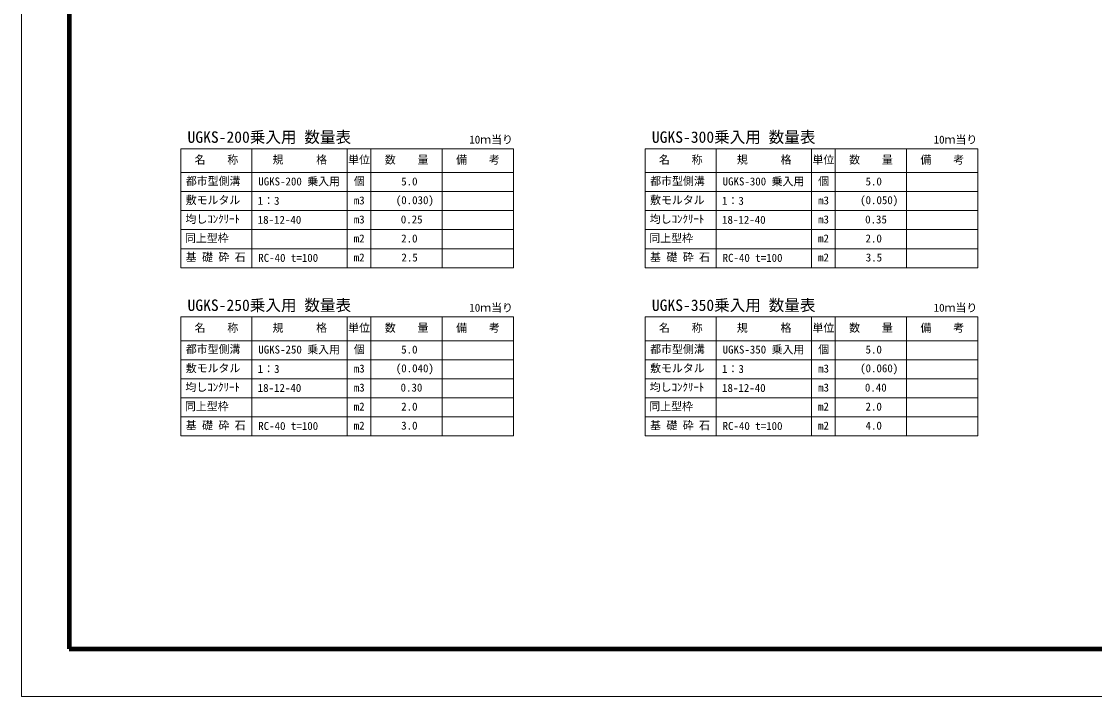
# Model space of a CAD drawing. Units: millimetres on the paper. Extents: x 0 to 841, y 0 to 594.
# Drawn here: x 0 to 451.6, y 0 to 284 of the extents above; entities that cross this region are included whole.
import ezdxf
from ezdxf.enums import TextEntityAlignment as Align

# ---------------------------------------------------------------- set-up
doc = ezdxf.new("R2010")
doc.units = ezdxf.units.MM
for name, color, linetype, lineweight in [('D-BMK-HTXT', 7, 'Continuous', 13), ('D-TTL-LINE（区切線）', 7, 'Continuous', 18), ('D-TTL（外枠）', 2, 'Continuous', 140)]:
    doc.layers.add(name, color=color, linetype=linetype, lineweight=lineweight)
doc.styles.add('ＭＳ ゴシック', font='')
doc.styles.get('ＭＳ ゴシック').set_extended_font_data('MS Gothic')

msp = doc.modelspace()

# ---------------------------------------------------------------- linework, layer by layer
at = {"layer": 'D-BMK-HTXT'}
for p, q in [((67.007, 230.424), (67.007, 180.424)), ((67.007, 230.424), (207.007, 230.424)), ((97.007, 230.424), (97.007, 180.424)), ((137.007, 230.424), (137.007, 180.424)), ((147.007, 230.424), (147.007, 180.424)), ((177.007, 230.424), (177.007, 180.424)), ((207.007, 230.424), (207.007, 180.424)), ((262.405, 230.424), (262.405, 180.424)), ((262.405, 230.424), (402.405, 230.424)), ((292.405, 230.424), (292.405, 180.424)), ((332.405, 230.424), (332.405, 180.424)), ((342.405, 230.424), (342.405, 180.424)), ((372.405, 230.424), (372.405, 180.424)), ((402.405, 230.424), (402.405, 180.424)), ((67.007, 220.424), (207.007, 220.424)), ((262.405, 220.424), (402.405, 220.424)), ((67.007, 212.424), (207.007, 212.424)), ((262.405, 212.424), (402.405, 212.424)), ((67.007, 204.424), (207.007, 204.424)), ((262.405, 204.424), (402.405, 204.424)), ((67.007, 196.424), (207.007, 196.424)), ((262.405, 196.424), (402.405, 196.424)), ((67.007, 188.424), (207.007, 188.424)), ((262.405, 188.424), (402.405, 188.424)), ((67.007, 180.424), (207.007, 180.424)), ((262.405, 180.424), (402.405, 180.424)), ((67.007, 159.688), (67.007, 109.688)), ((67.007, 159.688), (207.007, 159.688)), ((97.007, 159.688), (97.007, 109.688)), ((137.007, 159.688), (137.007, 109.688)), ((147.007, 159.688), (147.007, 109.688)), ((177.007, 159.688), (177.007, 109.688)), ((207.007, 159.688), (207.007, 109.688)), ((262.405, 159.688), (262.405, 109.688)), ((262.405, 159.688), (402.405, 159.688)), ((292.405, 159.688), (292.405, 109.688)), ((332.405, 159.688), (332.405, 109.688)), ((342.405, 159.688), (342.405, 109.688)), ((372.405, 159.688), (372.405, 109.688)), ((402.405, 159.688), (402.405, 109.688)), ((67.007, 149.688), (207.007, 149.688)), ((262.405, 149.688), (402.405, 149.688)), ((67.007, 141.688), (207.007, 141.688)), ((262.405, 141.688), (402.405, 141.688)), ((67.007, 133.688), (207.007, 133.688)), ((262.405, 133.688), (402.405, 133.688)), ((67.007, 125.688), (207.007, 125.688)), ((262.405, 125.688), (402.405, 125.688)), ((67.007, 117.688), (207.007, 117.688)), ((262.405, 117.688), (402.405, 117.688)), ((67.007, 109.688), (207.007, 109.688)), ((262.405, 109.688), (402.405, 109.688))]:
    msp.add_line(p, q, dxfattribs=at)
at = {"layer": 'D-TTL-LINE（区切線）'}
for p, q in [((0, 594), (0, 0)), ((0, 0), (841, 0))]:
    msp.add_line(p, q, dxfattribs=at)
at = {"layer": 'D-TTL（外枠）'}
for p, q in [((20.1, 573.9), (20.1, 20.1)), ((20.1, 20.1), (820.9, 20.1))]:
    msp.add_line(p, q, dxfattribs=at)

# ---------------------------------------------------------------- texts
at = {"layer": 'D-BMK-HTXT', "style": 'ＭＳ ゴシック'}
for s, height, p in [('UGKS-200乗入用 数量表', 4.811, (69.897, 231.518)), ('10ｍ当り', 3.367, (188.473, 231.621)), ('UGKS-300乗入用 数量表', 4.811, (265.295, 231.518)), ('10ｍ当り', 3.367, (383.871, 231.621)), ('名\u3000\u3000称', 3.367, (72.848, 223.143)), ('規\u3000\u3000\u3000格', 3.367, (105.651, 223.161)), ('単位', 3.367, (137.468, 223.126)), ('数\u3000\u3000量', 3.367, (152.9, 223.161)), ('備\u3000\u3000考', 3.367, (182.918, 223.133)), ('名\u3000\u3000称', 3.367, (268.246, 223.143)), ('規\u3000\u3000\u3000格', 3.367, (301.05, 223.161)), ('単位', 3.367, (332.866, 223.126)), ('数\u3000\u3000量', 3.367, (348.298, 223.161)), ('備\u3000\u3000考', 3.367, (378.316, 223.133)), ('都市型側溝', 3.367, (69.183, 214.176)), ('UGKS-200 乗入用', 3.367, (99.655, 214.018)), ('個', 3.367, (139.884, 214.106)), ('5.0', 3.367, (159.798, 214.026)), ('都市型側溝', 3.367, (264.581, 214.176)), ('UGKS-300 乗入用', 3.367, (295.054, 214.018)), ('個', 3.367, (335.283, 214.106)), ('5.0', 3.367, (355.197, 214.026)), ('敷モルタル', 3.367, (69.113, 206.168)), ('1：3', 3.367, (99.424, 205.874)), ('m3', 3.367, (139.832, 206.026)), ('(0.030)', 3.367, (157.523, 206.143)), ('敷モルタル', 3.367, (264.511, 206.168)), ('1：3', 3.367, (294.823, 205.874)), ('m3', 3.367, (335.23, 206.026)), ('(0.050)', 3.367, (352.922, 206.143)), ('均しｺﾝｸﾘｰﾄ', 3.367, (68.99, 198.187)), ('18-12-40', 3.367, (99.424, 197.874)), ('m3', 3.367, (139.832, 198.026)), ('0.25', 3.367, (159.63, 198.026)), ('均しｺﾝｸﾘｰﾄ', 3.367, (264.388, 198.187)), ('18-12-40', 3.367, (294.823, 197.874)), ('m3', 3.367, (335.23, 198.026)), ('0.35', 3.367, (355.028, 198.026)), ('同上型枠', 3.367, (68.794, 190.143)), ('m2', 3.367, (139.823, 190.026)), ('2.0', 3.367, (159.798, 190.026)), ('同上型枠', 3.367, (264.192, 190.143)), ('m2', 3.367, (335.221, 190.026)), ('2.0', 3.367, (355.197, 190.026)), ('基 礎 砕 石', 3.367, (69.113, 182.134)), ('RC-40 t=100', 3.367, (99.655, 181.874)), ('m2', 3.367, (139.823, 182.026)), ('2.5', 3.367, (159.889, 182.026)), ('基 礎 砕 石', 3.367, (264.511, 182.134)), ('RC-40 t=100', 3.367, (295.054, 181.874)), ('m2', 3.367, (335.221, 182.026)), ('3.5', 3.367, (355.288, 182.026)), ('UGKS-250乗入用 数量表', 4.811, (69.897, 160.783)), ('UGKS-350乗入用 数量表', 4.811, (265.295, 160.783)), ('10ｍ当り', 3.367, (188.473, 160.885)), ('10ｍ当り', 3.367, (383.871, 160.885)), ('名\u3000\u3000称', 3.367, (72.848, 152.407)), ('規\u3000\u3000\u3000格', 3.367, (105.651, 152.425)), ('単位', 3.367, (137.468, 152.39)), ('数\u3000\u3000量', 3.367, (152.9, 152.425)), ('備\u3000\u3000考', 3.367, (182.918, 152.397)), ('名\u3000\u3000称', 3.367, (268.246, 152.407)), ('規\u3000\u3000\u3000格', 3.367, (301.05, 152.425)), ('単位', 3.367, (332.866, 152.39)), ('数\u3000\u3000量', 3.367, (348.298, 152.425)), ('備\u3000\u3000考', 3.367, (378.316, 152.397)), ('都市型側溝', 3.367, (69.183, 143.441)), ('UGKS-250 乗入用', 3.367, (99.655, 143.282)), ('個', 3.367, (139.884, 143.371)), ('5.0', 3.367, (159.798, 143.29)), ('都市型側溝', 3.367, (264.581, 143.441)), ('UGKS-350 乗入用', 3.367, (295.054, 143.282)), ('個', 3.367, (335.283, 143.371)), ('5.0', 3.367, (355.197, 143.29)), ('敷モルタル', 3.367, (69.113, 135.432)), ('(0.040)', 3.367, (157.523, 135.407)), ('敷モルタル', 3.367, (264.511, 135.432)), ('(0.060)', 3.367, (352.922, 135.407)), ('1：3', 3.367, (99.424, 135.139)), ('m3', 3.367, (139.832, 135.29)), ('1：3', 3.367, (294.823, 135.139)), ('m3', 3.367, (335.23, 135.29)), ('均しｺﾝｸﾘｰﾄ', 3.367, (68.99, 127.451)), ('18-12-40', 3.367, (99.424, 127.139)), ('m3', 3.367, (139.832, 127.29)), ('0.30', 3.367, (159.539, 127.29)), ('均しｺﾝｸﾘｰﾄ', 3.367, (264.388, 127.451)), ('18-12-40', 3.367, (294.823, 127.139)), ('m3', 3.367, (335.23, 127.29)), ('0.40', 3.367, (354.937, 127.29)), ('同上型枠', 3.367, (68.794, 119.407)), ('m2', 3.367, (139.823, 119.29)), ('2.0', 3.367, (159.798, 119.29)), ('同上型枠', 3.367, (264.192, 119.407)), ('m2', 3.367, (335.221, 119.29)), ('2.0', 3.367, (355.197, 119.29)), ('基 礎 砕 石', 3.367, (69.113, 111.399)), ('RC-40 t=100', 3.367, (99.655, 111.139)), ('m2', 3.367, (139.823, 111.29)), ('3.0', 3.367, (159.798, 111.29)), ('基 礎 砕 石', 3.367, (264.511, 111.399)), ('RC-40 t=100', 3.367, (295.054, 111.139)), ('m2', 3.367, (335.221, 111.29)), ('4.0', 3.367, (355.197, 111.29))]:
    msp.add_text(s, height=height, dxfattribs=at).set_placement(p, align=Align.BOTTOM_LEFT)

doc.saveas('drawing.dxf')
